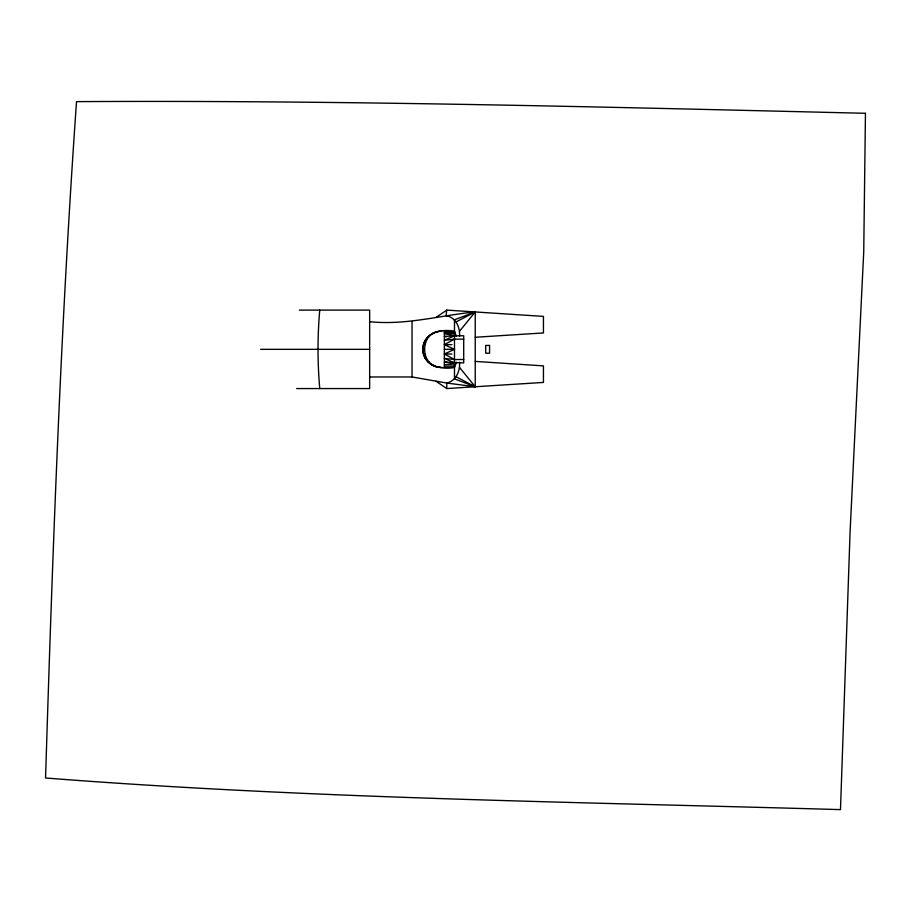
<?xml version="1.0" encoding="UTF-8"?>
<svg xmlns="http://www.w3.org/2000/svg" width="911" height="911" viewBox="0 0 911 911"><rect width="100%" height="100%" fill="white"/><g stroke="black" fill="none" stroke-linecap="round" stroke-linejoin="round"><path stroke-width="1.37" d="M441.664 367.429C419.003 368.021 419.003 330.647 441.664 331.24M456.411 362.259L454.487 367.429C441.493 370.242 422.784 365.493 422.909 349.334C422.784 333.175 441.493 328.438 454.487 331.24L456.411 336.41M475.246 337.264L543.446 332.936L543.446 316.39L446.789 310.104L446.06 315.639C455.887 317.392 460.249 327.265 459.543 336.33M319.75 310.104C317.461 336.125 317.461 362.544 319.75 388.564M369.65 376.972L412.045 376.972L446.789 383.041C456.149 380.844 460.169 371.119 459.543 362.339M459.543 331.24L475.246 311.915C439.933 315.434 405.463 325.489 369.65 321.697M436.05 317.392L446.789 310.104M463.71 359.515L454.487 359.515L444.374 354.026L454.487 349.334L444.374 344.654L454.487 339.165L463.71 339.165M456.172 321.856L475.246 311.915L475.246 386.765L446.789 383.041L446.789 388.564L543.446 382.426L543.446 365.88L475.246 361.405M475.246 311.915L454.487 319.784L454.487 378.896L475.246 386.765L459.543 367.429M454.487 339.165L444.374 340.293L454.487 335.772L463.71 335.772L463.71 362.908L444.374 362.134L446.902 362.134M299.275 310.104L369.65 310.104L369.65 388.564L296.633 388.564M436.323 331.855L437.109 331.855M444.374 331.855L454.487 331.855M444.374 332.538L454.487 332.538M431.951 333.665L432.873 333.665M454.487 333.665L444.374 333.665L454.487 335.772L444.374 336.546L446.902 336.546M428.204 336.546L429.229 336.546M425.335 340.293L426.439 340.293M423.524 344.654L424.685 344.654M444.374 344.654L451.958 344.654M260.683 349.334L369.65 349.334M441.004 367.429A18.095 18.095 0 0 1 422.909 349.334L424.082 349.334M444.374 349.334L454.487 349.334M423.524 354.026L424.685 354.026M444.374 354.026L451.958 354.026M425.335 358.387L426.439 358.387M428.204 362.134L429.229 362.134M431.951 365.004L432.873 365.004M454.487 365.004L444.374 365.004L454.487 362.908L444.374 358.387L454.487 359.515M436.323 366.814L437.109 366.814M444.374 366.814L454.487 366.814M456.172 376.812L475.246 386.765M436.05 381.288L446.789 388.564M444.374 331.24L444.374 367.429M412.045 321.697L412.045 376.972M422.909 349.334A18.095 18.095 0 0 1 441.004 331.24M865.45 113.294L863.742 251.493L850.088 531.785L840.489 809.617C575.41 801.931 310.059 798.64 45.55 777.994C52.599 552.419 60.638 326.787 76.524 101.633C339.541 100.119 602.524 106.951 865.45 113.294M489.56 345.44L485.722 345.44L485.722 353.24L489.56 353.24L489.56 345.44"/></g></svg>
